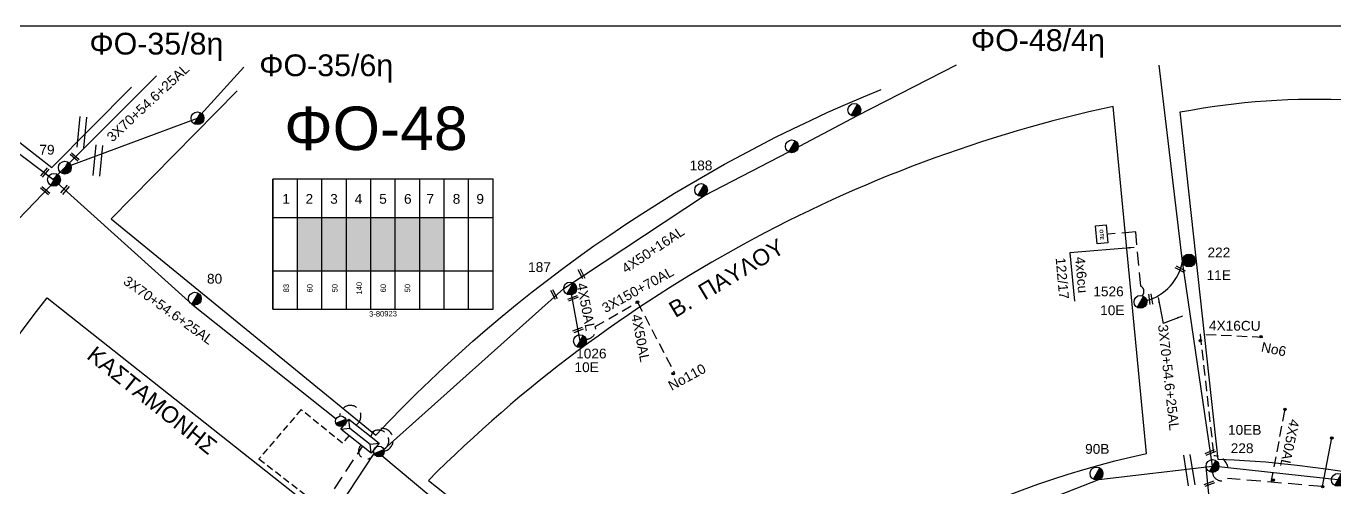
# Model space of a CAD drawing. Header units: millimetres. Extents: x 72 to 3039, y -786 to 786.
# Drawn here: x 1592.4 to 1833.1, y 690.2 to 775.2 of the extents above; entities that cross this region are included whole.
import ezdxf
from ezdxf.enums import TextEntityAlignment as Align

# ---------------------------------------------------------------- set-up
doc = ezdxf.new("R2010")
doc.units = ezdxf.units.MM
doc.linetypes.add('DASHED', pattern=[19.05, 12.7, -6.35])
for name, color, linetype in [('Pillar OTE', 7, 'Continuous'), ('Άγνωστα', 7, 'Continuous'), ('Ασφαλειοκιβώτια Χ.Τ 9 αναχωρήσεων', 7, 'Continuous'), ('Γυμνά εναέρια ΧΤ (3Φ)   4x50AL', 7, 'Continuous'), ('Γυμνά εναέρια ΧΤ και ΦΟΠ (3Φ)   4x50+16AL', 7, 'Continuous'), ('Επιγραφές - Σχήματα', 7, 'Continuous'), ('Καλώδια ΧΤ   3x150+50AL', 7, 'DASHED'), ('Καλώδια ΧΤ   3x150+70AL', 7, 'DASHED'), ('Μηχανική τομή', 7, 'Continuous'), ('Στύλος Ξύλινος', 7, 'Continuous'), ('Στύλος Ξύλινος @ 1', 7, 'Continuous'), ('Στύλος ΦΜ', 7, 'Continuous'), ('Στύλος ΦΜ @ 1', 7, 'Continuous'), ('Συνδέσεις', 7, 'Continuous'), ('Συνεστραμμένα ΧΤ   3x70+54.6+25 AL', 7, 'SYN_LINE'), ('Τομή', 7, 'Continuous'), ('Υποσταθμός εναέριος 2 στύλων', 7, 'Continuous'), ('Υποσταθμός πόλεως', 7, 'Continuous'), ('Υπόβαθρο ΔΕΗ', 7, 'Continuous'), ('Υπόγεια καλώδια Παροχών ΧΤ   4x16CU', 7, 'DASHED'), ('Υπόγεια καλώδια Παροχών ΧΤ   4x50AL', 7, 'DASHED'), ('Υπόγεια καλώδια Παροχών ΧΤ   4x6', 7, 'DASHED')]:
    doc.layers.add(name, color=color, linetype=linetype)
doc.styles.get("Standard").update_dxf_attribs({"font": 'arial.ttf'})
doc.linetypes.add('SYN_LINE', pattern='A,0.5,-0.0001,["/\\/\\/\\/",Standard,S=0.1,R=0,X=0,Y=-0.05],-0.25', length=0.7501)
doc.dimstyles.new('ISO-25', dxfattribs={"dimtxt": 2.5, "dimasz": 2.5, "dimexe": 1.25, "dimexo": 0.625, "dimtad": 1, "dimtxsty": 'Standard', "dimcen": 2.5, "dimadec": 0, "dimazin": 0, "dimtfac": 1, "dimtmove": 0, "dimatfit": 3, "dimfxl": 1, "dimarcsym": 0})

# ---------------------------------------------------------------- blocks, each defined once
blk = doc.blocks.new('ΥΠΑΡΧΩΝ ΤΣΙΜΕΝΤΕΝΙΟΣ ΣΤΥΛΟΣ')
at = {"layer": 'Στύλος ΦΜ'}
blk.add_hatch(color=7, dxfattribs=at).paths.add_polyline_path([(-1.29, -2.28, 0.574793), (2.62, 0, 0.268822), (1.3, 2.27)])
at = {"layer": 'Στύλος ΦΜ', "color": 7}
blk.add_line((-1.29, -2.28), (1.3, 2.27), dxfattribs=at)
blk.add_circle((0, 0), 2.62, dxfattribs=at)
at = {"layer": 'Στύλος ΦΜ', "flags": 4}
for tag, p in [('ΑΡΙΘΜΟΣ', (-4.68, 8.05)), ('ΤΥΠΟΣ', (-4.91, 3.03))]:
    blk.add_attdef(tag, p, '', height=4, dxfattribs=at)
blk = doc.blocks.new('ΥΠΑΡΧΩΝ ΞΥΛΙΝΟΣ ΣΤΥΛΟΣ')
at = {"layer": 'Στύλος Ξύλινος'}
h = blk.add_hatch(color=7, dxfattribs=at)
h.paths.add_polyline_path([(-2.62, 0, 0.270008), (-1.29, -2.28), (1.3, 2.27, 0.576266)])
h.paths.add_polyline_path([(-1.29, -2.28, 0.574793), (2.62, 0, 0.268822), (1.3, 2.27)])
at = {"layer": 'Στύλος Ξύλινος', "color": 7}
blk.add_line((-1.29, -2.28), (1.3, 2.27), dxfattribs=at)
blk.add_circle((0, 0), 2.62, dxfattribs=at)
at = {"layer": 'Στύλος Ξύλινος', "flags": 4}
for tag, p in [('ΑΡΙΘΜΟΣ', (-4.91, 8.6)), ('ΤΥΠΟΣ', (-4.85, 3.39))]:
    blk.add_attdef(tag, p, '', height=4, dxfattribs=at)
blk = doc.blocks.new('ΑΣΦΑΛΕΙΟΚΙΒΩΤΙΟ ΥΠΟΣΤΑΘΜΟΥ 9A ΑΝΑΧΩΡΗΣΕΩΝ')
at = {"layer": 'Ασφαλειοκιβώτια Χ.Τ 9 αναχωρήσεων', "ltscale": 40}
for p, q in [((0, 0), (0, 23.91)), ((4.5, 0), (4.5, 23.91)), ((9, 0), (9, 23.91)), ((13.5, 0), (13.5, 23.91)), ((18, 0), (18, 23.91)), ((22.5, 0), (22.5, 23.91)), ((27, 0), (27, 23.91)), ((31.5, 0), (31.5, 23.91)), ((36, 0), (36, 23.91)), ((0, 16.87), (40.5, 16.87)), ((0, 7.04), (40.5, 7.04))]:
    blk.add_line(p, q, dxfattribs=at)
at = {"layer": 'Ασφαλειοκιβώτια Χ.Τ 9 αναχωρήσεων'}
blk.add_lwpolyline([(40.5, 0), (40.5, 23.91), (0, 23.91), (0, 0)], close=True, dxfattribs=at)
for s, p in [('1', (1.71, 19.38)), ('2', (5.99, 19.38)), ('3', (10.53, 19.38)), ('4', (15.04, 19.38)), ('5', (19.55, 19.38)), ('6', (24.11, 19.38)), ('7', (28.24, 19.38)), ('8', (33.08, 19.38)), ('9', (37.43, 19.38))]:
    blk.add_text(s, height=1.8, dxfattribs=at).set_placement(p)
at = {"layer": 'Ασφαλειοκιβώτια Χ.Τ 9 αναχωρήσεων', "ltscale": 40}
for tag, height, rotation, p in [('ΟΝΟΜΑ', 2.5, 0.6514, (19.14, 25.35)), ('ΚΕΙΜΕΝΟ 1', 1, 90, (2.42, 3.84)), ('ΚΕΙΜΕΝΟ 2', 1, 90, (6.78, 3.84)), ('ΚΕΙΜΕΝΟ 3', 1, 90, (11.38, 3.84)), ('ΚΕΙΜΕΝΟ 4', 1, 90, (15.86, 3.84)), ('ΚΕΙΜΕΝΟ 5', 1, 90, (20.28, 3.84)), ('ΚΕΙΜΕΝΟ 6', 1, 90, (24.74, 3.84)), ('ΚΕΙΜΕΝΟ 7', 1, 90, (29.28, 3.84)), ('ΚΕΙΜΕΝΟ 8', 1, 90, (33.65, 3.84)), ('ΚΕΙΜΕΝΟ 9', 1, 90, (38.21, 3.84)), ('ΣΧ', 1, 0.6514, (20.24, -0.85))]:
    blk.add_attdef(tag, text='', height=height, rotation=rotation, dxfattribs=at).set_placement(p, align=Align.MIDDLE_CENTER)
blk = doc.blocks.new('ΤΟΜΗ')
at = {"layer": 'Τομή', "ltscale": 40}
for p, q in [((-5.68, 0), (5.68, 0)), ((5.68, -2.33), (-5.68, -2.33))]:
    blk.add_line(p, q, dxfattribs=at)
blk = doc.blocks.new('ΜΗΧΑΝΙΚΗ ΤΟΜΗ')
at = {"layer": 'Μηχανική τομή', "ltscale": 40}
for p, q in [((-1.89, 0.78), (1.89, 0.78)), ((1.89, 0), (-1.89, 0))]:
    blk.add_line(p, q, dxfattribs=at)
blk = doc.blocks.new('_ΣΥΝΔΕΣΗ')
at = {"layer": 'Συνδέσεις', "linetype": 'SYN_LINE', "ltscale": 40}
blk.add_hatch(color=256, dxfattribs=at).paths.add_polyline_path([(0.5, -0.01, 1), (-0.5, -0.01, 1)])
at = {"layer": 'Συνδέσεις'}
blk.add_circle((0, -0.01), 0.5, dxfattribs=at)
blk = doc.blocks.new('ΥΠΟΣΤΑΘΜΟΣ ΕΝΑΕΡΙΟΣ ΕΠΙ 2 ΣΤΥΛΩΝ')
at = {"layer": 'Υποσταθμός εναέριος 2 στύλων', "linetype": 'Continuous'}
for points in [[(-11.97, -2.11, 0.574793), (-8.45, -0.07, 0.268822), (-9.64, 1.98)], [(9.68, -2.15, 0.574793), (13.19, -0.1, 0.268822), (12.01, 1.95)]]:
    blk.add_hatch(color=256, dxfattribs=at).paths.add_polyline_path(points)
for p, q in [((-11.97, -2.11), (-9.64, 1.98)), ((9.68, -2.15), (12.01, 1.95))]:
    blk.add_line(p, q, dxfattribs=at)
for centre in [(-10.81, -0.07), (10.84, -0.1)]:
    blk.add_circle(centre, 2.36, dxfattribs=at)
at = {"layer": 'Υποσταθμός πόλεως', "linetype": 'Continuous', "ltscale": 40}
blk.add_lwpolyline([(-8.57, 2.82), (8.57, 2.82), (8.57, -2.82), (-8.57, -2.82)], close=True, dxfattribs=at)
for points in [[(-5.75, 0), (-8.57, 2.82)], [(-8.57, -2.82), (-5.75, 0)], [(-5.75, 0), (5.75, 0)], [(5.75, 0), (8.57, 2.82)], [(8.57, -2.82), (5.75, 0)]]:
    blk.add_lwpolyline(points, dxfattribs=at)
at = {"layer": 'Υποσταθμός εναέριος 2 στύλων', "ltscale": 40, "flags": 1}
for tag, p in [('ΜΕΤΑΣΧΗΜΑΤΙΣΜΟΣ', (14.09, 2.51)), ('ΙΣΧΥΣ', (14.07, -0.28)), ('ΑΡΙΘΜΟΣ', (14.19, -3))]:
    blk.add_attdef(tag, p, '', height=1.8, dxfattribs=at)
blk = doc.blocks.new('PILLAR ΟΤΕ')
at = {"layer": 'Pillar OTE', "ltscale": 40}
blk.add_lwpolyline([(-3.31, 2.02), (3.39, 2.02), (3.39, -1.99), (-3.31, -1.99)], close=True, dxfattribs=at)
at = {"layer": 'Pillar OTE', "insert": (-1.81, 0.71), "char_height": 1.3575, "width": 109.961, "attachment_point": 1}
blk.add_mtext('{\\fArial|b1|i0|c161|p34;OTE}', dxfattribs=at)

msp = doc.modelspace()

# ---------------------------------------------------------------- hatches: boundary and pattern name
at = {"layer": 'Ασφαλειοκιβώτια Χ.Τ 9 αναχωρήσεων'}
for color, points in [(85, [(1642.27, 730.16), (1646.77, 730.16), (1646.77, 739.99), (1642.27, 739.99)]), (2, [(1646.77, 730.16), (1651.27, 730.16), (1651.27, 739.99), (1646.77, 739.99)]), (1, [(1655.77, 739.99), (1651.27, 739.99), (1651.27, 730.16), (1655.77, 730.16)]), (151, [(1660.27, 739.99), (1655.77, 739.99), (1655.77, 730.16), (1660.27, 730.16)]), (6, [(1660.27, 730.16), (1664.77, 730.16), (1664.77, 739.99), (1660.27, 739.99)]), (62, [(1664.77, 730.16), (1669.27, 730.16), (1669.27, 739.99), (1664.77, 739.99)])]:
    msp.add_hatch(color=color, dxfattribs=at).paths.add_polyline_path(points)

# ---------------------------------------------------------------- linework, layer by layer
at = {"layer": 'Άγνωστα', "color": 5, "ltscale": 0.2}
msp.add_lwpolyline([(1830.9, 690.48), (1832.6, 699.42)], dxfattribs=at)
at = {"layer": 'Άγνωστα', "color": 6, "linetype": 'DASHED', "ltscale": 0.2}
msp.add_lwpolyline([(1661.52, 673.69, 0.544007), (1662.49, 674.52), (1657.25, 678.22, 0.844371), (1654.14, 681.11), (1646.99, 686.9), (1654.25, 697.88)], format="xyb", dxfattribs=at)
at = {"layer": 'Γυμνά εναέρια ΧΤ (3Φ)   4x50AL', "color": 1, "ltscale": 0.15}
msp.add_lwpolyline([(1692.45, 726.91), (1694.26, 717.23)], dxfattribs=at)
at = {"layer": 'Γυμνά εναέρια ΧΤ και ΦΟΠ (3Φ)   4x50+16AL', "color": 1}
msp.add_lwpolyline([(1658.26, 697.33), (1691.27, 726.91), (1717.18, 744.04), (1732.67, 752.03), (1745.3, 758.73), (1763.53, 768.05)], dxfattribs=at)
at = {"layer": 'Επιγραφές - Σχήματα'}
msp.add_lwpolyline([(111.68, -308.22), (2083.59, -308.22), (2083.59, 775.16), (111.68, 775.16)], close=True, dxfattribs=at)
at = {"layer": 'Επιγραφές - Σχήματα', "color": 1, "linetype": 'DASHED', "ltscale": 0.2}
msp.add_lwpolyline([(1655.46, 699.89), (1655.46, 699.89, -1.283053), (1658.18, 697.28)], format="xyb", dxfattribs=at)
at = {"layer": 'Επιγραφές - Σχήματα', "color": 151, "linetype": 'DASHED', "ltscale": 0.2}
msp.add_lwpolyline([(1654.01, 698.13), (1654.01, 698.13, 1.301496), (1656.37, 696.55)], format="xyb", dxfattribs=at)
at = {"layer": 'Επιγραφές - Σχήματα', "color": 85, "linetype": 'DASHED', "ltscale": 0.2}
msp.add_arc((1652, 703.46), 1.95, 302.2763, 180.399, dxfattribs=at)
at = {"layer": 'Επιγραφές - Σχήματα', "color": 2, "linetype": 'DASHED', "ltscale": 0.2}
msp.add_arc((1657.78, 699.05), 2.12, 282.7583, 163.1802, dxfattribs=at)
at = {"layer": 'Καλώδια ΧΤ   3x150+50AL', "color": 62, "ltscale": 0.1}
msp.add_lwpolyline([(1651.76, 699.85), (1650.58, 698.44), (1642.94, 704.63), (1635.2, 695.58), (1645.24, 687.79, -0.417946), (1645.71, 683.86), (1637.43, 672.05), (1630.06, 661.36), (1623.46, 649.46, 0.895178), (1620.88, 643.92), (1615.88, 633.33, 0.654825), (1613.36, 627.59), (1609.83, 613.9, 0.9251), (1608.16, 608.74), (1602.81, 577.96, 0.797224), (1601.9, 571.84), (1600.48, 545.87), (1597.76, 542.23, 0.411324), (1597.97, 540.79, 0.093713)], format="xyb", dxfattribs=at)
at = {"layer": 'Καλώδια ΧΤ   3x150+70AL', "color": 5, "ltscale": 0.2}
msp.add_lwpolyline([(1830.9, 690.48), (1813.42, 691.96, -0.620279), (1810.64, 693.08, -2.313667)], format="xyb", dxfattribs=at)
at = {"layer": 'Συνεστραμμένα ΧΤ   3x70+54.6+25 AL', "color": 85, "ltscale": 20}
for points in [[(1571.01, 766.82), (1597.48, 746.91), (1622.82, 724.03), (1649.4, 702.96)], [(1541.27, 612.05), (1538.66, 640.05), (1548.38, 666.03), (1558.25, 690.58), (1577.32, 722.01), (1586.29, 734.9), (1596.9, 745.88)]]:
    msp.add_lwpolyline(points, dxfattribs=at)
at = {"layer": 'Συνεστραμμένα ΧΤ   3x70+54.6+25 AL', "color": 2, "ltscale": 20}
for points in [[(1597.3, 747.05), (1599.48, 749.15), (1616.35, 766.05)], [(1657.78, 696.2), (1687.5, 671.38), (1708.93, 655.9), (1716.33, 650.81), (1741.17, 628.84), (1778.49, 599.12)], [(1760.62, 680.38), (1789.73, 691.79), (1810.64, 694.26)]]:
    msp.add_lwpolyline(points, dxfattribs=at)
at = {"layer": 'Συνεστραμμένα ΧΤ   3x70+54.6+25 AL', "color": 6, "ltscale": 20}
msp.add_lwpolyline([(1599.48, 749.16), (1623.88, 758.23), (1632.42, 767.61)], dxfattribs=at)
at = {"layer": 'Συνεστραμμένα ΧΤ   3x70+54.6+25 AL', "color": 1, "ltscale": 20}
msp.add_lwpolyline([(1810.64, 694.26), (1805.12, 731.89), (1800.84, 767.98)], dxfattribs=at)
at = {"layer": 'Συνεστραμμένα ΧΤ   3x70+54.6+25 AL', "color": 151, "ltscale": 20}
msp.add_lwpolyline([(1601.36, 540.96), (1603.69, 574.45), (1610.43, 610.92), (1616.24, 629.15), (1623.28, 645.45), (1639.39, 670.74), (1656.37, 696.55)], dxfattribs=at)
at = {"layer": 'Συνεστραμμένα ΧΤ   3x70+54.6+25 AL', "color": 27, "ltscale": 15}
msp.add_lwpolyline([(1811.3, 675.26), (1809.47, 694.12)], dxfattribs=at)
at = {"layer": 'Συνεστραμμένα ΧΤ   3x70+54.6+25 AL', "color": 5, "ltscale": 15}
msp.add_lwpolyline([(1901.29, 666.15), (1879.47, 676.62), (1852.76, 686.39), (1833.71, 691.71), (1810.64, 694.26)], dxfattribs=at)
at = {"layer": 'Συνεστραμμένα ΧΤ   3x70+54.6+25 AL', "color": 1, "ltscale": 10}
msp.add_arc((1796.07, 733.53), 9.18, 285.5573, 350.1039, dxfattribs=at)
at = {"layer": 'Υπόβαθρο ΔΕΗ'}
for points in [[(1579.69, 762.71), (1597.09, 749.19), (1611.74, 763.95)], [(1784.41, 733.47), (1785.26, 724.56)]]:
    msp.add_lwpolyline(points, dxfattribs=at)
for points in [[(1631.16, 763.29), (1608.02, 739.73), (1656.67, 699.93, -0.108123), (1749.69, 763.52, -5.18641)], [(1939.81, 719.86), (1899.87, 669.13, 0.128559), (1811.69, 695.45), (1804.67, 759.38, -0.122319), (1867.75, 756.04, -0.097348), (1939.81, 719.86, 3.1517)], [(1715.96, 652.33, -0.139037), (1798.47, 696.57), (1792.37, 760.4, 0.143992), (1666.38, 691.62), (1715.96, 652.33)], [(1596.25, 725.21), (1646.12, 685.71, 0.180116), (1599.71, 542.42), (1537.44, 536.3, -0.185857), (1596.25, 725.21, 0.010142)]]:
    msp.add_lwpolyline(points, format="xyb", dxfattribs=at)
at = {"layer": 'Υπόγεια καλώδια Παροχών ΧΤ   4x16CU', "color": 5, "ltscale": 0.15}
msp.add_lwpolyline([(1819.87, 717.9), (1808.37, 718.47), (1810.87, 696.13, -0.369643), (1813.5, 693.94, -1.072486)], format="xyb", dxfattribs=at)
at = {"layer": 'Υπόγεια καλώδια Παροχών ΧΤ   4x50AL', "color": 1, "ltscale": 0.15}
msp.add_lwpolyline([(1695.38, 717.58, 0.49854), (1697.08, 719.9), (1704.81, 724.39)], format="xyb", dxfattribs=at)
msp.add_lwpolyline([(1704.81, 724.39), (1704.84, 724.41), (1711.59, 711.48)], dxfattribs=at)
at = {"layer": 'Υπόγεια καλώδια Παροχών ΧΤ   4x50AL', "color": 5, "ltscale": 0.15}
msp.add_lwpolyline([(1821.46, 691.28), (1824, 704.7)], dxfattribs=at)
at = {"layer": 'Υπόγεια καλώδια Παροχών ΧΤ   4x6', "color": 1, "linetype": 'DASHED', "ltscale": 0.2}
msp.add_lwpolyline([(1797.69, 725.59, 0.504774), (1797.47, 727.34), (1796.51, 737.36), (1791.44, 736.88)], format="xyb", dxfattribs=at)

# ---------------------------------------------------------------- block references
at = {"layer": 'Pillar OTE', "xscale": 0.5, "yscale": 0.5, "zscale": 0.5, "rotation": 275.4623573478857}
msp.add_blockref('PILLAR ΟΤΕ', (1790.23, 736.9), dxfattribs=at)
at = {"layer": 'Ασφαλειοκιβώτια Χ.Τ 9 αναχωρήσεων'}
ref = msp.add_blockref('ΑΣΦΑΛΕΙΟΚΙΒΩΤΙΟ ΥΠΟΣΤΑΘΜΟΥ 9A ΑΝΑΧΩΡΗΣΕΩΝ', (1637.77, 723.12), dxfattribs=at)
ref.add_attrib('ΚΕΙΜΕΝΟ 6', '50', dxfattribs={"ltscale": 40, "height": 1, "rotation": 90}).set_placement((1662.52, 726.97), align=Align.MIDDLE_CENTER)
ref.add_attrib('ΚΕΙΜΕΝΟ 5', '60', dxfattribs={"ltscale": 40, "height": 1, "rotation": 90}).set_placement((1658.06, 726.97), align=Align.MIDDLE_CENTER)
ref.add_attrib('ΚΕΙΜΕΝΟ 4', '140', dxfattribs={"ltscale": 40, "height": 1, "rotation": 90}).set_placement((1653.63, 726.97), align=Align.MIDDLE_CENTER)
ref.add_attrib('ΚΕΙΜΕΝΟ 3', '50', dxfattribs={"ltscale": 40, "height": 1, "rotation": 90}).set_placement((1649.15, 726.97), align=Align.MIDDLE_CENTER)
ref.add_attrib('ΚΕΙΜΕΝΟ 1', '83', dxfattribs={"ltscale": 40, "height": 1, "rotation": 90}).set_placement((1640.2, 726.97), align=Align.MIDDLE_CENTER)
ref.add_attrib('ΚΕΙΜΕΝΟ 2', '60', dxfattribs={"ltscale": 40, "height": 1, "rotation": 90}).set_placement((1644.55, 726.97), align=Align.MIDDLE_CENTER)
ref.add_attrib('ΣΧ', '3-80923', dxfattribs={"ltscale": 40, "height": 1, "rotation": 0.6514}).set_placement((1658.02, 722.27), align=Align.MIDDLE_CENTER)
at = {"layer": 'Μηχανική τομή'}
for p, xscale, yscale, zscale, rotation in [((1601.16, 750.97), 0.4999999999998168, 0.4999999999998168, 0.4999999999998168, 319.594736870924), ((1595.94, 748.12), 0.4999999999998168, 0.4999999999998168, 0.4999999999998168, 49.59473687092402), ((1595.73, 744.76), 0.4999999999997303, 0.4999999999997303, 0.4999999999997303, 319.5947368709156), ((1599.64, 744.95), 0.4999999999998168, 0.4999999999998168, 0.4999999999998168, 49.59473687092402), ((1694.36, 729.51), 0.4999999999997404, 0.4999999999997404, 0.4999999999997404, 296.8730607411559), ((1804.78, 730.62), 0.4999999999997947, 0.4999999999997947, 0.4999999999997947, 151.8940613057983), ((1689.3, 725.72), 0.4999999999997404, 0.4999999999997404, 0.4999999999997404, 296.8730607411559), ((1692.9, 725.31), 0.4999999999997947, 0.4999999999997947, 0.4999999999997947, 201.2611887304535), ((1799.43, 724.99), 0.4999999999997947, 0.4999999999997947, 0.4999999999997947, 99.21223185659287), ((1693.84, 719.45), 0.4999999999997947, 0.4999999999997947, 0.4999999999997947, 201.2611887304535), ((1810.14, 696.93), 0.4999999999997947, 0.4999999999997947, 0.4999999999997947, 201.2611887304535), ((1809.98, 691.2), 0.4999999999997947, 0.4999999999997947, 0.4999999999997947, 201.2611887304535)]:
    msp.add_blockref('ΜΗΧΑΝΙΚΗ ΤΟΜΗ', p, dxfattribs=dict(at, xscale=xscale, yscale=yscale, zscale=zscale, rotation=rotation))
at = {"layer": 'Στύλος Ξύλινος @ 1', "ltscale": 40}
ref = msp.add_blockref('ΥΠΑΡΧΩΝ ΞΥΛΙΝΟΣ ΣΤΥΛΟΣ', (1806.29, 732.06), dxfattribs=dict(at, xscale=0.4499999999998181, yscale=0.4499999999998181, zscale=0.4499999999998181))
ref.add_attrib('ΤΥΠΟΣ', '11Ε', (1809.55, 728.47), dxfattribs={"layer": 'Στύλος Ξύλινος', "height": 1.8, "flags": 4})
ref.add_attrib('ΑΡΙΘΜΟΣ', '222', (1809.72, 732.64), dxfattribs={"layer": 'Στύλος Ξύλινος', "height": 1.8, "flags": 4})
at = {"layer": 'Στύλος ΦΜ @ 1', "ltscale": 40, "xscale": 0.4499999999998181, "yscale": 0.4499999999998181, "zscale": 0.4499999999998181}
for p in [(1744.74, 759.77), (1623.88, 758.23), (1733.25, 753.06), (1597.48, 746.91)]:
    msp.add_blockref('ΥΠΑΡΧΩΝ ΤΣΙΜΕΝΤΕΝΙΟΣ ΣΤΥΛΟΣ', p, dxfattribs=at)
at = {"layer": 'Στύλος ΦΜ @ 1', "ltscale": 40}
ref = msp.add_blockref('ΥΠΑΡΧΩΝ ΤΣΙΜΕΝΤΕΝΙΟΣ ΣΤΥΛΟΣ', (1599.48, 749.15), dxfattribs=dict(at, xscale=0.4499999999998181, yscale=0.4499999999998181, zscale=0.4499999999998181))
ref.add_attrib('ΑΡΙΘΜΟΣ', '79', (1594.79, 751.54), dxfattribs={"layer": 'Στύλος ΦΜ', "height": 1.8, "flags": 4})
ref = msp.add_blockref('ΥΠΑΡΧΩΝ ΤΣΙΜΕΝΤΕΝΙΟΣ ΣΤΥΛΟΣ', (1716.54, 745.03), dxfattribs=dict(at, xscale=0.4499999999998181, yscale=0.4499999999998181, zscale=0.4499999999998181))
ref.add_attrib('ΑΡΙΘΜΟΣ', '188', (1714.43, 748.65), dxfattribs={"layer": 'Στύλος ΦΜ', "height": 1.8, "flags": 4})
ref = msp.add_blockref('ΥΠΑΡΧΩΝ ΤΣΙΜΕΝΤΕΝΙΟΣ ΣΤΥΛΟΣ', (1623.4, 725.05), dxfattribs=dict(at, xscale=0.4499999999998181, yscale=0.4499999999998181, zscale=0.4499999999998181))
ref.add_attrib('ΑΡΙΘΜΟΣ', '80', (1625.63, 727.81), dxfattribs={"layer": 'Στύλος ΦΜ', "height": 1.8, "flags": 4})
ref = msp.add_blockref('ΥΠΑΡΧΩΝ ΤΣΙΜΕΝΤΕΝΙΟΣ ΣΤΥΛΟΣ', (1692.45, 726.91), dxfattribs=dict(at, xscale=0.4499999999998181, yscale=0.4499999999998181, zscale=0.4499999999998181))
ref.add_attrib('ΑΡΙΘΜΟΣ', '187', (1684.71, 729.95), dxfattribs={"layer": 'Στύλος ΦΜ', "height": 1.8, "flags": 4})
ref = msp.add_blockref('ΥΠΑΡΧΩΝ ΤΣΙΜΕΝΤΕΝΙΟΣ ΣΤΥΛΟΣ', (1797.38, 724.45), dxfattribs=dict(at, xscale=0.4499999999998181, yscale=0.4499999999998181, zscale=0.4499999999998181))
ref.add_attrib('ΤΥΠΟΣ', '10Ε', (1789.97, 722.01), dxfattribs={"layer": 'Στύλος ΦΜ', "height": 1.8, "flags": 4})
ref.add_attrib('ΑΡΙΘΜΟΣ', '1526', (1788.71, 725.48), dxfattribs={"layer": 'Στύλος ΦΜ', "height": 1.8, "flags": 4})
ref = msp.add_blockref('ΥΠΑΡΧΩΝ ΤΣΙΜΕΝΤΕΝΙΟΣ ΣΤΥΛΟΣ', (1694.25, 717.23), dxfattribs=dict(at, xscale=0.4499999999998181, yscale=0.4499999999998181, zscale=0.4499999999998181))
ref.add_attrib('ΤΥΠΟΣ', '10Ε', (1693.25, 711.54), dxfattribs={"layer": 'Στύλος ΦΜ', "height": 1.8, "flags": 4})
ref.add_attrib('ΑΡΙΘΜΟΣ', '1026', (1693.55, 714.05), dxfattribs={"layer": 'Στύλος ΦΜ', "height": 1.8, "flags": 4})
ref = msp.add_blockref('ΥΠΑΡΧΩΝ ΤΣΙΜΕΝΤΕΝΙΟΣ ΣΤΥΛΟΣ', (1810.64, 694.26), dxfattribs=dict(at, xscale=0.4499999999998181, yscale=0.4499999999998181, zscale=0.4499999999998181))
ref.add_attrib('ΤΥΠΟΣ', '10ΕΒ', (1813.49, 700.01), dxfattribs={"layer": 'Στύλος ΦΜ', "height": 1.8, "flags": 4})
ref.add_attrib('ΑΡΙΘΜΟΣ', '228', (1813.99, 696.63), dxfattribs={"layer": 'Στύλος ΦΜ', "height": 1.8, "flags": 4})
ref = msp.add_blockref('ΥΠΑΡΧΩΝ ΤΣΙΜΕΝΤΕΝΙΟΣ ΣΤΥΛΟΣ', (1789.3, 692.88), dxfattribs=dict(at, xscale=0.4499999999998181, yscale=0.4499999999998181, zscale=0.4499999999998181))
ref.add_attrib('ΑΡΙΘΜΟΣ', '90Β', (1787.2, 696.51), dxfattribs={"layer": 'Στύλος ΦΜ', "height": 1.8, "flags": 4})
ref = msp.add_blockref('ΥΠΑΡΧΩΝ ΤΣΙΜΕΝΤΕΝΙΟΣ ΣΤΥΛΟΣ', (1833.71, 691.71), dxfattribs=dict(at, xscale=0.4499999999998181, yscale=0.4499999999998181, zscale=0.4499999999998181))
ref.add_attrib('ΤΥΠΟΣ', '10Μ', (1835.22, 694.07), dxfattribs={"layer": 'Στύλος ΦΜ', "height": 1.8, "flags": 4})
at = {"layer": 'Συνδέσεις', "xscale": 0.4499999999998181, "yscale": 0.4499999999998181, "zscale": 0.4499999999998181}
for p in [(1704.84, 724.41), (1808.38, 717.34), (1819.57, 718.04), (1711.41, 711.24), (1823.96, 704.67), (1832.6, 699.42), (1821.8, 691.68), (1830.9, 690.48)]:
    msp.add_blockref('_ΣΥΝΔΕΣΗ', p, dxfattribs=at)
at = {"layer": 'Τομή'}
for p, xscale, yscale, zscale, rotation in [((1603.2, 755.6), 0.5000000000001072, 0.5000000000001072, 0.5000000000001072, 264.4767251964964), ((1606.11, 750.4), 0.5000000000001072, 0.5000000000001072, 0.5000000000001072, 264.4767251964964), ((1805.78, 693.42), 0.4999999999999055, 0.4999999999999055, 0.4999999999999055, 98.81516613489546)]:
    msp.add_blockref('ΤΟΜΗ', p, dxfattribs=dict(at, xscale=xscale, yscale=yscale, zscale=zscale, rotation=rotation))
at = {"layer": 'Υποσταθμός εναέριος 2 στύλων', "xscale": 0.4142138349579722, "yscale": 0.4142138349579722, "zscale": 0.4142138349579722, "rotation": 321.6404802060334}
msp.add_blockref('ΥΠΟΣΤΑΘΜΟΣ ΕΝΑΕΡΙΟΣ ΕΠΙ 2 ΣΤΥΛΩΝ', (1653.78, 699.74), dxfattribs=at)

# ---------------------------------------------------------------- texts
at = {"layer": 'Γυμνά εναέρια ΧΤ (3Φ)   4x50AL', "insert": (1695.41, 728.1), "char_height": 1.8, "width": 23.5192, "attachment_point": 1, "rotation": 281}
msp.add_mtext('4X50AL', dxfattribs=at)
at = {"layer": 'Γυμνά εναέρια ΧΤ και ΦΟΠ (3Φ)   4x50+16AL', "insert": (1701.71, 731.11), "char_height": 1.8, "width": 23.5192, "attachment_point": 1, "rotation": 33.8462}
msp.add_mtext('4X50+16AL', dxfattribs=at)
at = {"layer": 'Επιγραφές - Σχήματα', "attachment_point": 1}
for s, insert, char_height, width in [('ΦO-35/8η', (1604, 773.95), 4, 36.4294), ('ΦO-48/4η', (1766.19, 774.6), 4, 36.4294), ('ΦO-35/6η', (1635.25, 769.97), 4, 36.4294), ('ΦΟ-48', (1639.84, 760.38), 8, 8.7202)]:
    msp.add_mtext(s, dxfattribs=dict(at, insert=insert, char_height=char_height, width=width))
for s, insert, char_height, width, rotation in [('B.  ΠAYΛOY', (1710.26, 724.02), 3, 57.8406, 30.9496), ('KAΣTAMONHΣ', (1605.17, 716.53), 3, 23.5192, 321.4919), ('No6', (1819.83, 717.09), 1.8, 23.5192, 348.5192), ('No110', (1710.26, 709.65), 1.8, 23.5192, 28.5058)]:
    msp.add_mtext(s, dxfattribs=dict(at, insert=insert, char_height=char_height, width=width, rotation=rotation))
at = {"layer": 'Καλώδια ΧΤ   3x150+70AL', "insert": (1698.06, 723.94), "char_height": 1.8, "width": 23.5192, "attachment_point": 1, "rotation": 28.9568}
msp.add_mtext('3X150+70AL', dxfattribs=at)
at = {"layer": 'Συνεστραμμένα ΧΤ   3x70+54.6+25 AL', "char_height": 1.8, "width": 16.2172, "attachment_point": 1}
for insert, rotation in [((1607, 755.07), 42.9418), ((1611.11, 729.35), 324.386), ((1802.39, 720.38), 276.2722)]:
    msp.add_mtext('3X70+54.6+25AL', dxfattribs=dict(at, insert=insert, rotation=rotation))
at = {"layer": 'Υπόγεια καλώδια Παροχών ΧΤ   4x16CU', "insert": (1809.99, 721), "char_height": 1.8, "width": 23.5192, "attachment_point": 1, "rotation": 359.604}
msp.add_mtext('4X16CU', dxfattribs=at)
at = {"layer": 'Υπόγεια καλώδια Παροχών ΧΤ   4x50AL', "color": 7, "ltscale": 0.2, "char_height": 1.8, "attachment_point": 1, "rotation": 275}
for s, insert in [('122/17', (1783.57, 732.69)), ('4x6cu', (1787.14, 732.84))]:
    msp.add_mtext_dynamic_manual_height_columns(s, width=1.8, gutter_width=12.5, heights=[0.118], dxfattribs=dict(at, insert=insert))
at = {"layer": 'Υπόγεια καλώδια Παροχών ΧΤ   4x50AL', "char_height": 1.8, "width": 23.5192, "attachment_point": 1}
for insert, rotation in [((1705.46, 722.35), 281), ((1826.65, 702.63), 258.1153)]:
    msp.add_mtext('4X50AL', dxfattribs=dict(at, insert=insert, rotation=rotation))

# ---------------------------------------------------------------- leaders
at = {"layer": 'Επιγραφές - Σχήματα', "ltscale": 40}
for points in [[(1796.22, 734.48), (1784.41, 733.47)], [(1800.66, 725.25), (1801.56, 720.5)], [(1805.1, 721.85), (1801.56, 720.5)]]:
    msp.add_leader(points, dimstyle='ISO-25', override={"dimasz": 1, "dimtad": 0}, dxfattribs=at)

doc.saveas('drawing.dxf')
